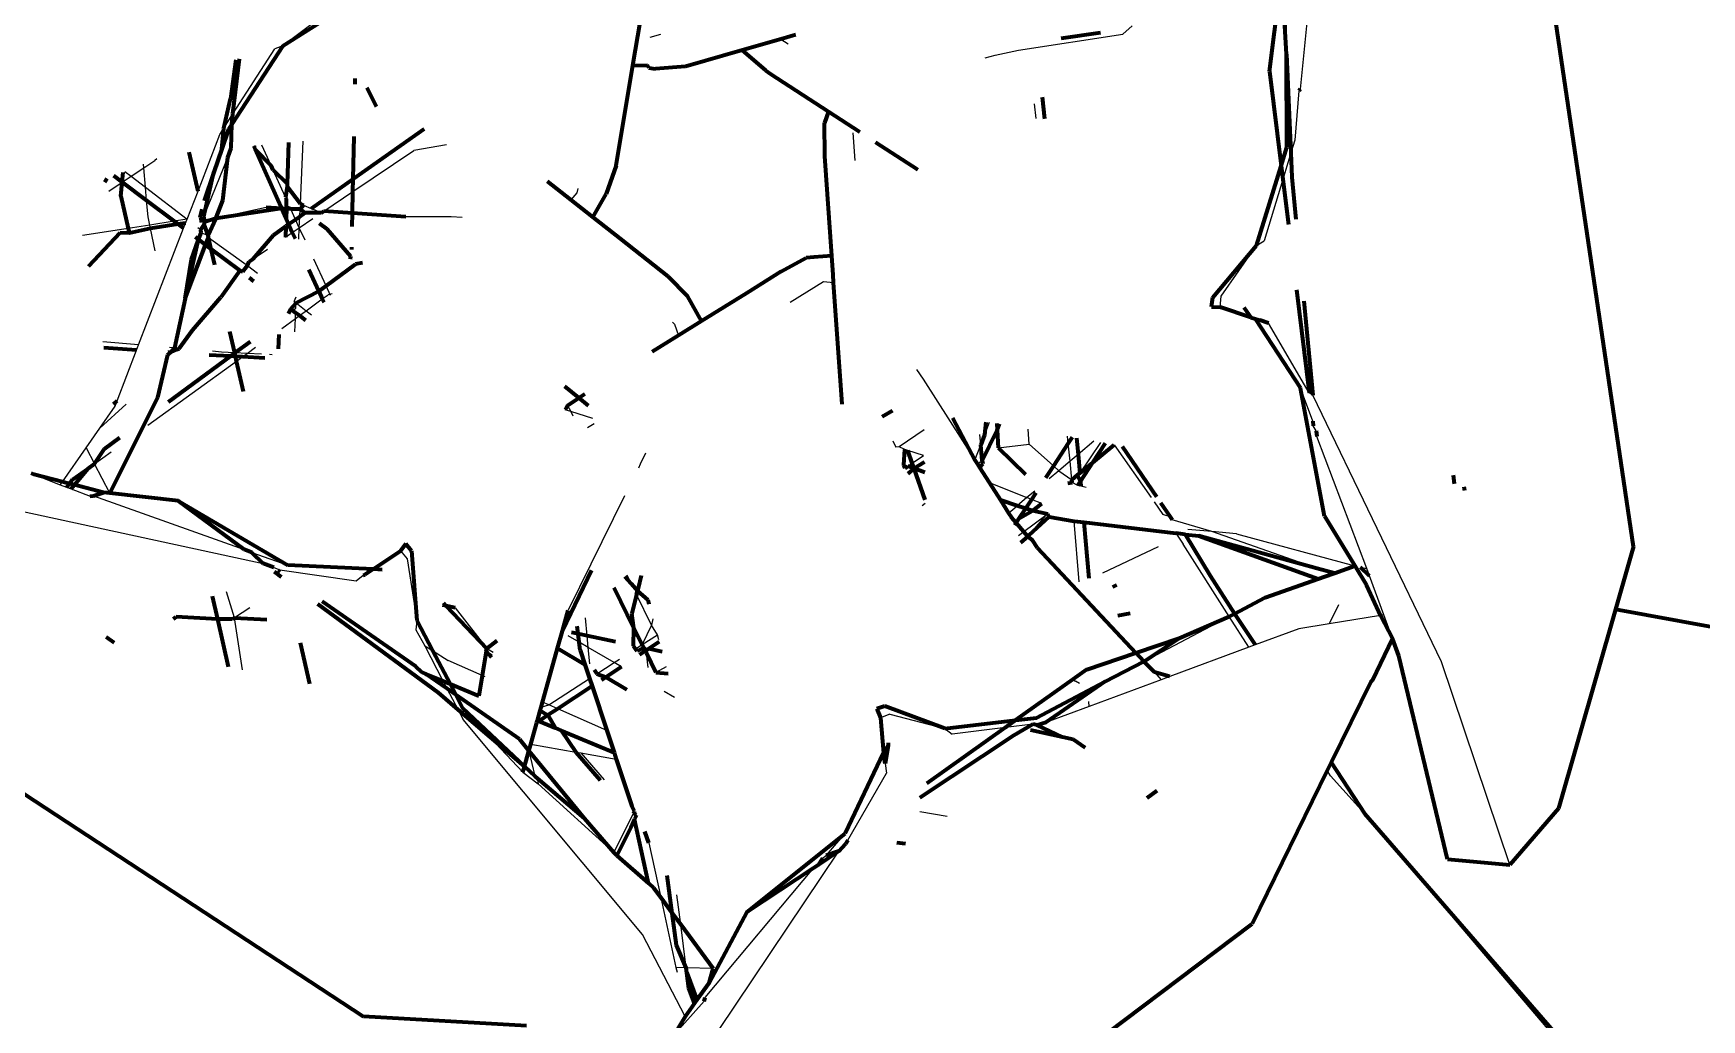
# Model space of a CAD drawing. Header units: millimetres. Extents: x 4307 to 31003, y 2809 to 20009.
# Drawn here: x 17306.02 to 17329.91, y 8933.27 to 8947.4 of the extents above; entities that cross this region are included whole.
import ezdxf

# ---------------------------------------------------------------- set-up
doc = ezdxf.new("R2010")
doc.units = ezdxf.units.MM
doc.layers.add('ProfileEdges', color=7, linetype='Continuous')

msp = doc.modelspace()

# ---------------------------------------------------------------- linework, layer by layer
for p, q in [((17323.97, 8947.098), (17323.967, 8948.28)), ((17310.282, 8947.737), (17309.594, 8947.22)), ((17321.624, 8947.387), (17321.756, 8947.506)), ((17324.261, 8947.554), (17324.162, 8946.599)), ((17309.594, 8947.22), (17309.481, 8947.177)), ((17315.004, 8947.382), (17314.851, 8947.338)), ((17316.728, 8947.317), (17316.831, 8947.249)), ((17320.131, 8947.157), (17321.624, 8947.387)), ((17308.881, 8946.243), (17309.481, 8947.177)), ((17319.655, 8947.048), (17319.795, 8947.085)), ((17319.795, 8947.085), (17320.131, 8947.157)), ((17324.146, 8946.574), (17324.086, 8945.867)), ((17320.356, 8946.387), (17320.379, 8946.177)), ((17308.692, 8945.949), (17308.751, 8946.041)), ((17308.751, 8946.041), (17308.881, 8946.243)), ((17308.38, 8945.138), (17308.692, 8945.949)), ((17309.204, 8945.788), (17309.199, 8945.737)), ((17309.427, 8945.504), (17309.293, 8945.797)), ((17309.882, 8945.852), (17309.844, 8944.958)), ((17311.94, 8945.799), (17311.47, 8945.719)), ((17317.757, 8945.973), (17317.784, 8945.577)), ((17324.086, 8945.867), (17324.031, 8945.686)), ((17307.602, 8945.469), (17307.76, 8945.574)), ((17307.789, 8945.598), (17307.76, 8945.574)), ((17308.462, 8944.774), (17308.807, 8945.617)), ((17310.599, 8945.131), (17311.47, 8945.719)), ((17324.031, 8945.686), (17323.915, 8945.306)), ((17307.295, 8945.268), (17307.424, 8945.35)), ((17307.333, 8945.42), (17307.424, 8945.35)), ((17307.424, 8945.35), (17307.602, 8945.469)), ((17307.424, 8945.35), (17307.627, 8945.194)), ((17307.602, 8945.469), (17307.597, 8945.523)), ((17307.627, 8945.194), (17307.602, 8945.469)), ((17309.633, 8945.051), (17309.456, 8945.44)), ((17323.915, 8945.306), (17323.647, 8944.424)), ((17307.105, 8945.138), (17307.295, 8945.268)), ((17307.627, 8945.194), (17308.224, 8944.735)), ((17307.644, 8945.005), (17307.627, 8945.194)), ((17308.224, 8944.735), (17308.38, 8945.138)), ((17310.181, 8944.849), (17310.599, 8945.131)), ((17313.806, 8945.111), (17313.719, 8945.013)), ((17313.817, 8945.174), (17313.806, 8945.111)), ((17307.665, 8944.768), (17307.644, 8945.005)), ((17309.354, 8944.904), (17308.635, 8944.745)), ((17309.698, 8944.909), (17309.649, 8944.923)), ((17309.71, 8944.88), (17309.698, 8944.909)), ((17309.778, 8944.733), (17309.71, 8944.88)), ((17309.837, 8944.775), (17309.841, 8944.878)), ((17309.889, 8944.938), (17310, 8944.89)), ((17310.146, 8944.825), (17310, 8944.89)), ((17307.381, 8944.603), (17306.727, 8944.501)), ((17307.689, 8944.651), (17307.381, 8944.603)), ((17307.53, 8942.933), (17308.174, 8944.605)), ((17307.689, 8944.651), (17307.665, 8944.768)), ((17308.04, 8944.706), (17307.689, 8944.651)), ((17307.699, 8944.604), (17307.689, 8944.651)), ((17307.767, 8944.281), (17307.699, 8944.604)), ((17308.224, 8944.735), (17308.04, 8944.706)), ((17308.174, 8944.605), (17308.203, 8944.679)), ((17308.203, 8944.679), (17308.224, 8944.735)), ((17308.377, 8944.617), (17308.419, 8944.585)), ((17308.473, 8944.726), (17308.411, 8944.759)), ((17308.449, 8944.716), (17308.462, 8944.774)), ((17308.635, 8944.745), (17308.473, 8944.726)), ((17309.73, 8944.545), (17309.83, 8944.612)), ((17309.83, 8944.612), (17309.778, 8944.733)), ((17309.823, 8944.45), (17309.83, 8944.612)), ((17309.83, 8944.612), (17309.837, 8944.775)), ((17309.83, 8944.612), (17310.025, 8944.744)), ((17309.913, 8944.435), (17309.83, 8944.612)), ((17312.007, 8944.768), (17311.357, 8944.771)), ((17312.161, 8944.76), (17312.007, 8944.768)), ((17308.424, 8944.539), (17308.523, 8944.505)), ((17308.531, 8944.473), (17309.069, 8944.086)), ((17309.634, 8944.48), (17309.73, 8944.545)), ((17323.032, 8943.631), (17323.54, 8944.357)), ((17323.54, 8944.357), (17323.647, 8944.424)), ((17309.172, 8944.168), (17309.373, 8944.304)), ((17310.213, 8943.778), (17310.037, 8944.163)), ((17309.069, 8944.086), (17309.089, 8944.07)), ((17309.089, 8944.07), (17309.23, 8943.962)), ((17310.16, 8943.592), (17310.245, 8943.653)), ((17310.276, 8943.64), (17310.213, 8943.778)), ((17310.302, 8943.666), (17310.245, 8943.653)), ((17316.861, 8943.547), (17317.339, 8943.844)), ((17317.339, 8943.844), (17317.483, 8943.828)), ((17323.017, 8943.474), (17323.032, 8943.631)), ((17309.734, 8943.427), (17309.781, 8943.461)), ((17309.757, 8943.557), (17309.788, 8943.624)), ((17309.757, 8943.557), (17309.784, 8943.536)), ((17309.774, 8943.313), (17309.778, 8943.394)), ((17309.781, 8943.461), (17309.784, 8943.536)), ((17309.784, 8943.536), (17309.929, 8943.424)), ((17309.831, 8943.354), (17309.929, 8943.424)), ((17309.929, 8943.424), (17310.16, 8943.592)), ((17309.929, 8943.424), (17310.006, 8943.365)), ((17309.578, 8943.17), (17309.774, 8943.313)), ((17309.766, 8943.121), (17309.774, 8943.313)), ((17309.774, 8943.313), (17309.831, 8943.354)), ((17315.206, 8943.233), (17315.174, 8943.259)), ((17315.206, 8943.233), (17315.261, 8943.068)), ((17324.293, 8942.249), (17323.708, 8943.243)), ((17307.53, 8942.933), (17307.017, 8942.976)), ((17307.501, 8942.857), (17307.53, 8942.933)), ((17307.221, 8942.131), (17307.501, 8942.857)), ((17307.661, 8941.783), (17308.932, 8942.703)), ((17308.041, 8942.89), (17307.97, 8942.896)), ((17308.077, 8942.869), (17308.041, 8942.89)), ((17308.718, 8942.832), (17308.587, 8942.843)), ((17308.906, 8942.819), (17308.718, 8942.832)), ((17309.084, 8942.813), (17308.906, 8942.819)), ((17308.932, 8942.703), (17309.015, 8942.763)), ((17309.015, 8942.763), (17309.084, 8942.813)), ((17309.084, 8942.813), (17309.205, 8942.901)), ((17309.291, 8942.802), (17309.084, 8942.813)), ((17309.444, 8942.793), (17309.404, 8942.796)), ((17318.671, 8942.581), (17318.765, 8942.443)), ((17318.765, 8942.443), (17319.505, 8941.284)), ((17324.343, 8941.842), (17324.17, 8942.312)), ((17324.345, 8942.216), (17324.293, 8942.249)), ((17326.188, 8938.393), (17324.345, 8942.216)), ((17307.351, 8942.087), (17306.973, 8941.74)), ((17306.973, 8941.74), (17307.192, 8942.055)), ((17307.192, 8942.055), (17307.221, 8942.131)), ((17313.718, 8941.98), (17313.64, 8942.005)), ((17313.673, 8942.066), (17313.718, 8941.98)), ((17314.032, 8941.877), (17313.718, 8941.98)), ((17313.718, 8941.98), (17313.75, 8941.917)), ((17306.776, 8941.458), (17306.973, 8941.74)), ((17313.958, 8941.751), (17314.053, 8941.81)), ((17319.711, 8941.822), (17319.644, 8941.647)), ((17320.281, 8941.512), (17320.268, 8941.728)), ((17324.394, 8941.703), (17324.351, 8941.772)), ((17318.332, 8941.559), (17318.372, 8941.47)), ((17318.778, 8941.717), (17318.419, 8941.474)), ((17319.505, 8941.284), (17319.589, 8941.502)), ((17319.589, 8941.502), (17319.576, 8941.65)), ((17319.839, 8941.461), (17320.281, 8941.512)), ((17320.281, 8941.512), (17320.63, 8941.201)), ((17320.842, 8941.526), (17320.832, 8941.624)), ((17320.869, 8941.266), (17320.842, 8941.526)), ((17321.211, 8941.554), (17320.984, 8941.363)), ((17321.302, 8941.537), (17321.007, 8941.094)), ((17321.5, 8941.501), (17322.032, 8940.747)), ((17325.118, 8939.731), (17324.401, 8941.623)), ((17306.437, 8940.971), (17306.776, 8941.458)), ((17306.776, 8941.458), (17306.896, 8941.229)), ((17306.896, 8941.229), (17307.137, 8941.404)), ((17314.788, 8941.381), (17314.714, 8941.224)), ((17318.419, 8941.474), (17318.372, 8941.47)), ((17318.502, 8941.437), (17318.419, 8941.474)), ((17318.544, 8941.423), (17318.502, 8941.437)), ((17318.771, 8941.35), (17318.544, 8941.423)), ((17318.609, 8941.239), (17318.771, 8941.35)), ((17319.608, 8941.275), (17319.542, 8941.226)), ((17320.869, 8941.266), (17320.709, 8941.131)), ((17320.984, 8941.363), (17320.869, 8941.266)), ((17320.895, 8941.001), (17320.869, 8941.266)), ((17306.032, 8941.077), (17306.408, 8940.93)), ((17307.115, 8940.81), (17306.896, 8941.229)), ((17314.714, 8941.224), (17314.686, 8941.166)), ((17318.545, 8941.195), (17318.609, 8941.239)), ((17320.709, 8941.131), (17320.57, 8941.014)), ((17320.63, 8941.201), (17320.709, 8941.131)), ((17320.709, 8941.131), (17320.895, 8941.001)), ((17306.408, 8940.93), (17306.437, 8940.971)), ((17306.408, 8940.93), (17306.498, 8940.896)), ((17306.498, 8940.896), (17306.563, 8940.87)), ((17306.563, 8940.87), (17306.834, 8940.765)), ((17306.883, 8940.772), (17309.043, 8940)), ((17314.49, 8940.77), (17313.68, 8939.132)), ((17319.712, 8940.96), (17320.251, 8940.745)), ((17320.363, 8940.84), (17320.251, 8940.745)), ((17320.98, 8940.918), (17320.899, 8940.961)), ((17321.023, 8940.908), (17320.98, 8940.918)), ((17321.1, 8940.89), (17321.023, 8940.908)), ((17305.591, 8940.61), (17309.311, 8939.802)), ((17318.795, 8940.663), (17318.749, 8940.629)), ((17319.989, 8940.525), (17320.112, 8940.628)), ((17320.251, 8940.745), (17320.112, 8940.628)), ((17320.315, 8940.72), (17320.251, 8940.745)), ((17320.463, 8940.661), (17320.315, 8940.72)), ((17322.075, 8940.683), (17322.196, 8940.506)), ((17320.522, 8940.488), (17320.207, 8940.254)), ((17320.283, 8940.209), (17320.522, 8940.488)), ((17320.549, 8940.508), (17320.522, 8940.488)), ((17320.998, 8939.541), (17320.929, 8940.408)), ((17322.301, 8940.469), (17322.196, 8940.506)), ((17322.898, 8940.26), (17322.33, 8940.426)), ((17322.898, 8940.26), (17322.556, 8940.29)), ((17320.207, 8940.254), (17320.13, 8940.196)), ((17322.381, 8940.236), (17322.487, 8940.079)), ((17323.148, 8939.041), (17322.487, 8940.079)), ((17323.251, 8940.229), (17322.898, 8940.26)), ((17324.405, 8939.732), (17322.898, 8940.26)), ((17323.251, 8940.229), (17324.948, 8939.767)), ((17309.153, 8939.961), (17309.664, 8939.778)), ((17311.278, 8939.982), (17311.375, 8939.869)), ((17311.375, 8939.869), (17311.513, 8938.987)), ((17322.131, 8940.039), (17321.335, 8939.663)), ((17309.466, 8939.742), (17309.55, 8939.709)), ((17309.55, 8939.709), (17310.645, 8939.555)), ((17310.645, 8939.555), (17310.744, 8939.632)), ((17314.519, 8939.641), (17314.581, 8939.514)), ((17324.628, 8939.653), (17324.405, 8939.732)), ((17325.03, 8939.751), (17325.118, 8939.731)), ((17325.157, 8939.625), (17325.118, 8939.731)), ((17325.362, 8939.066), (17325.157, 8939.625)), ((17308.901, 8939.024), (17308.786, 8939.394)), ((17314.581, 8939.514), (17314.682, 8939.446)), ((17314.875, 8938.918), (17314.66, 8939.355)), ((17309.121, 8939.165), (17308.901, 8939.024)), ((17312.061, 8939.168), (17312.515, 8938.584)), ((17324.713, 8939.21), (17324.579, 8938.938)), ((17309.019, 8938.279), (17308.901, 8939.024)), ((17311.513, 8938.987), (17311.5, 8938.849)), ((17313.952, 8938.765), (17313.927, 8939.022)), ((17314.875, 8938.918), (17314.739, 8938.64)), ((17314.895, 8939.011), (17314.875, 8938.918)), ((17314.958, 8938.781), (17314.875, 8938.918)), ((17321.924, 8938.398), (17323.148, 8939.041)), ((17323.428, 8938.601), (17323.148, 8939.041)), ((17324.145, 8938.867), (17323.517, 8938.634)), ((17324.579, 8938.938), (17324.145, 8938.867)), ((17325.314, 8939.058), (17324.579, 8938.938)), ((17325.362, 8939.066), (17325.314, 8939.058)), ((17325.486, 8938.729), (17325.362, 8939.066)), ((17311.5, 8938.849), (17311.629, 8938.623)), ((17311.629, 8938.623), (17311.74, 8938.553)), ((17311.629, 8938.623), (17311.885, 8938.12)), ((17313.838, 8938.674), (17313.682, 8938.765)), ((17313.968, 8938.598), (17313.838, 8938.674)), ((17313.968, 8938.598), (17313.952, 8938.765)), ((17314.646, 8938.579), (17314.739, 8938.64)), ((17314.739, 8938.64), (17314.958, 8938.781)), ((17314.978, 8938.709), (17314.958, 8938.781)), ((17323.517, 8938.634), (17323.428, 8938.601)), ((17311.74, 8938.553), (17311.964, 8938.411)), ((17312.451, 8938.196), (17311.964, 8938.411)), ((17312.594, 8938.487), (17312.508, 8938.543)), ((17312.515, 8938.584), (17312.609, 8938.533)), ((17313.991, 8938.363), (17313.968, 8938.598)), ((17314.339, 8938.381), (17313.968, 8938.598)), ((17314.091, 8938.221), (17314.339, 8938.381)), ((17314.339, 8938.381), (17314.417, 8938.431)), ((17314.444, 8938.319), (17314.339, 8938.381)), ((17314.827, 8938.309), (17314.801, 8938.516)), ((17323.428, 8938.601), (17322.295, 8938.18)), ((17327.168, 8935.482), (17326.188, 8938.393)), ((17312.493, 8938.177), (17312.451, 8938.196)), ((17313.402, 8937.775), (17313.986, 8938.153)), ((17315.084, 8938.321), (17314.936, 8938.241)), ((17320.906, 8938.138), (17320.947, 8938.116)), ((17322.078, 8938.244), (17322.171, 8938.134)), ((17322.295, 8938.18), (17322.171, 8938.134)), ((17311.885, 8938.12), (17311.943, 8938.011)), ((17311.943, 8938.011), (17312.105, 8937.704)), ((17315.206, 8937.881), (17315.055, 8937.968)), ((17321.006, 8938.084), (17320.947, 8938.116)), ((17322.171, 8938.134), (17321.141, 8937.751)), ((17312.105, 8937.704), (17312.177, 8937.567)), ((17312.17, 8937.73), (17313.033, 8936.81)), ((17313.293, 8937.742), (17313.402, 8937.775)), ((17313.402, 8937.775), (17313.313, 8937.815)), ((17313.531, 8937.718), (17313.402, 8937.775)), ((17314.234, 8937.408), (17313.531, 8937.718)), ((17321.141, 8937.751), (17320.522, 8937.522)), ((17321.141, 8937.751), (17321.135, 8937.822)), ((17314.747, 8934.487), (17312.177, 8937.567)), ((17318.287, 8937.643), (17318.153, 8937.592)), ((17318.287, 8937.643), (17319.073, 8937.435)), ((17319.073, 8937.435), (17319.178, 8937.357)), ((17319.943, 8937.451), (17319.178, 8937.357)), ((17320.341, 8937.5), (17319.943, 8937.451)), ((17313.145, 8937.211), (17313.791, 8937.099)), ((17313.119, 8937.118), (17313.205, 8936.756)), ((17313.791, 8937.099), (17313.86, 8937.087)), ((17313.86, 8937.087), (17314.195, 8936.7)), ((17313.86, 8937.087), (17314.369, 8936.999)), ((17313.033, 8936.81), (17313.252, 8936.642)), ((17313.239, 8936.724), (17313.252, 8936.642)), ((17317.684, 8935.837), (17318.239, 8936.797)), ((17318.219, 8936.934), (17318.239, 8936.797)), ((17324.6, 8936.759), (17324.552, 8936.835)), ((17324.6, 8936.759), (17325.084, 8936.22)), ((17313.252, 8936.642), (17314.334, 8935.661)), ((17318.718, 8936.249), (17319.107, 8936.182)), ((17314.334, 8935.661), (17314.615, 8936.221)), ((17325.084, 8936.22), (17328.231, 8932.519)), ((17314.836, 8935.799), (17315.008, 8935.014)), ((17317.377, 8935.617), (17317.647, 8935.934)), ((17315.25, 8932.244), (17317.559, 8935.678)), ((17317.325, 8935.58), (17317.377, 8935.617)), ((17315.644, 8933.581), (17317.195, 8935.437)), ((17315.293, 8934.627), (17315.239, 8935.054)), ((17315.008, 8935.014), (17315.224, 8934.014)), ((17315.371, 8934.009), (17315.293, 8934.627)), ((17315.356, 8933.312), (17314.747, 8934.487)), ((17315.224, 8934.014), (17315.243, 8933.948)), ((17315.371, 8934.009), (17315.224, 8934.014)), ((17315.757, 8933.996), (17315.371, 8934.009)), ((17315.195, 8933.045), (17315.63, 8933.529))]:
    msp.add_line(p, q)
at = {"layer": 'ProfileEdges', "lineweight": 211}
for p, q in [((17323.724, 8946.853), (17323.901, 8948.255)), ((17323.97, 8947.098), (17323.901, 8948.255)), ((17328.937, 8940.047), (17327.766, 8947.954)), ((17309.594, 8947.22), (17310.399, 8947.725)), ((17314.609, 8946.938), (17314.716, 8947.581)), ((17309.594, 8947.22), (17308.864, 8946.097)), ((17316.728, 8947.317), (17316.173, 8947.157)), ((17316.938, 8947.377), (17316.728, 8947.317)), ((17320.741, 8947.33), (17321.303, 8947.409)), ((17308.92, 8947.019), (17308.847, 8946.462)), ((17308.881, 8946.243), (17308.975, 8947.035)), ((17316.173, 8947.157), (17315.359, 8946.923)), ((17316.511, 8946.864), (17316.173, 8947.157)), ((17323.973, 8945.768), (17323.97, 8947.098)), ((17323.97, 8947.098), (17324.031, 8945.686)), ((17310.63, 8946.672), (17310.632, 8946.749)), ((17314.37, 8945.504), (17314.609, 8946.938)), ((17314.609, 8946.938), (17314.819, 8946.943)), ((17314.837, 8946.903), (17314.819, 8946.943)), ((17314.837, 8946.903), (17314.932, 8946.889)), ((17315.359, 8946.923), (17314.932, 8946.889)), ((17316.511, 8946.864), (17316.58, 8946.82)), ((17316.58, 8946.82), (17317.41, 8946.279)), ((17323.724, 8946.853), (17323.891, 8945.5)), ((17310.938, 8946.347), (17310.804, 8946.618)), ((17324.162, 8946.599), (17324.146, 8946.574)), ((17308.751, 8946.041), (17308.847, 8946.462)), ((17317.41, 8946.279), (17317.352, 8946.115)), ((17317.41, 8946.279), (17317.858, 8945.987)), ((17320.47, 8946.483), (17320.503, 8946.175)), ((17308.721, 8945.743), (17308.751, 8946.041)), ((17308.816, 8946.023), (17308.721, 8945.743)), ((17308.864, 8946.097), (17308.816, 8946.023)), ((17308.856, 8945.755), (17308.864, 8946.097)), ((17308.864, 8946.097), (17308.881, 8946.243)), ((17310.603, 8945.315), (17311.618, 8946.031)), ((17317.356, 8945.639), (17317.352, 8946.115)), ((17309.175, 8945.785), (17309.199, 8945.737)), ((17309.678, 8945.833), (17309.659, 8945.243)), ((17310.603, 8945.315), (17310.615, 8945.921)), ((17318.084, 8945.84), (17318.689, 8945.445)), ((17308.38, 8945.138), (17308.252, 8945.698)), ((17308.721, 8945.743), (17308.607, 8945.407)), ((17308.734, 8945.003), (17308.807, 8945.617)), ((17308.807, 8945.617), (17308.856, 8945.755)), ((17309.199, 8945.737), (17309.427, 8945.504)), ((17309.199, 8945.737), (17309.564, 8944.917)), ((17317.456, 8944.212), (17317.356, 8945.639)), ((17323.891, 8945.5), (17323.973, 8945.768)), ((17324.031, 8945.686), (17324.046, 8945.336)), ((17307.074, 8945.319), (17307.042, 8945.268)), ((17307.295, 8945.268), (17307.175, 8945.358)), ((17307.295, 8945.268), (17307.309, 8945.41)), ((17308.462, 8944.774), (17308.607, 8945.407)), ((17308.607, 8945.407), (17308.467, 8945)), ((17309.456, 8945.44), (17309.427, 8945.504)), ((17309.456, 8945.44), (17309.659, 8945.243)), ((17310, 8944.89), (17310.603, 8945.315)), ((17310.599, 8945.131), (17310.603, 8945.315)), ((17314.37, 8945.504), (17314.225, 8945.098)), ((17323.54, 8944.357), (17323.891, 8945.5)), ((17323.891, 8945.5), (17323.915, 8945.306)), ((17323.915, 8945.306), (17323.995, 8944.661)), ((17324.046, 8945.336), (17324.103, 8944.735)), ((17307.276, 8945.064), (17307.295, 8945.268)), ((17307.276, 8945.064), (17307.381, 8944.603)), ((17307.644, 8945.005), (17307.295, 8945.268)), ((17309.658, 8945.206), (17309.633, 8945.051)), ((17309.659, 8945.243), (17309.658, 8945.206)), ((17309.658, 8945.206), (17309.844, 8944.958)), ((17310.593, 8944.822), (17310.599, 8945.131)), ((17313.719, 8945.013), (17313.386, 8945.276)), ((17314.036, 8944.763), (17314.225, 8945.098)), ((17308.04, 8944.706), (17307.644, 8945.005)), ((17308.411, 8944.759), (17308.439, 8944.878)), ((17308.635, 8944.745), (17308.734, 8945.003)), ((17309.576, 8944.889), (17308.635, 8944.745)), ((17309.576, 8944.889), (17309.354, 8944.904)), ((17309.564, 8944.917), (17309.576, 8944.889)), ((17309.647, 8944.885), (17309.576, 8944.889)), ((17309.576, 8944.889), (17309.643, 8944.74)), ((17309.633, 8945.051), (17309.647, 8945.02)), ((17309.647, 8944.885), (17309.643, 8944.74)), ((17309.649, 8944.923), (17309.647, 8945.02)), ((17309.649, 8944.923), (17309.647, 8944.885)), ((17309.71, 8944.88), (17309.647, 8944.885)), ((17309.841, 8944.878), (17309.71, 8944.88)), ((17309.837, 8944.775), (17309.911, 8944.827)), ((17309.889, 8944.938), (17309.841, 8944.878)), ((17309.911, 8944.827), (17309.841, 8944.878)), ((17309.844, 8944.958), (17309.889, 8944.938)), ((17310.146, 8944.825), (17309.911, 8944.827)), ((17310.146, 8944.825), (17310.181, 8944.849)), ((17310.593, 8944.822), (17310.181, 8944.849)), ((17314.036, 8944.763), (17313.719, 8945.013)), ((17307.381, 8944.603), (17307.397, 8944.535)), ((17307.699, 8944.604), (17307.397, 8944.535)), ((17308.096, 8944.663), (17307.699, 8944.604)), ((17308.096, 8944.663), (17308.04, 8944.706)), ((17308.203, 8944.679), (17308.096, 8944.663)), ((17308.174, 8944.605), (17308.096, 8944.663)), ((17308.449, 8944.716), (17308.399, 8944.708)), ((17308.449, 8944.716), (17308.411, 8944.759)), ((17308.419, 8944.585), (17308.466, 8944.658)), ((17308.424, 8944.539), (17308.419, 8944.585)), ((17308.48, 8944.697), (17308.449, 8944.716)), ((17308.473, 8944.726), (17308.462, 8944.774)), ((17308.466, 8944.658), (17308.48, 8944.697)), ((17308.523, 8944.505), (17308.466, 8944.658)), ((17308.48, 8944.697), (17308.473, 8944.726)), ((17308.635, 8944.745), (17308.48, 8944.697)), ((17308.523, 8944.505), (17308.635, 8944.745)), ((17309.459, 8944.508), (17309.639, 8944.635)), ((17309.639, 8944.635), (17309.634, 8944.48)), ((17309.678, 8944.662), (17309.639, 8944.635)), ((17309.643, 8944.74), (17309.678, 8944.662)), ((17309.678, 8944.662), (17309.778, 8944.733)), ((17309.678, 8944.662), (17309.73, 8944.545)), ((17309.778, 8944.733), (17309.837, 8944.775)), ((17310.114, 8944.678), (17310.227, 8944.596)), ((17310.227, 8944.596), (17310.566, 8944.204)), ((17310.589, 8944.631), (17310.593, 8944.822)), ((17311.357, 8944.771), (17310.593, 8944.822)), ((17314.43, 8944.452), (17314.036, 8944.763)), ((17307.263, 8944.539), (17306.811, 8944.059)), ((17307.397, 8944.535), (17307.263, 8944.539)), ((17308.195, 8943.598), (17308.387, 8944.444)), ((17308.195, 8943.598), (17308.489, 8944.366)), ((17308.289, 8944.159), (17308.387, 8944.444)), ((17308.387, 8944.444), (17308.344, 8944.476)), ((17308.387, 8944.444), (17308.424, 8944.539)), ((17308.489, 8944.366), (17308.387, 8944.444)), ((17308.489, 8944.366), (17308.531, 8944.473)), ((17308.568, 8944.307), (17308.489, 8944.366)), ((17308.531, 8944.473), (17308.523, 8944.505)), ((17308.568, 8944.307), (17308.531, 8944.473)), ((17309.172, 8944.168), (17309.459, 8944.508)), ((17309.73, 8944.545), (17309.769, 8944.458)), ((17315.112, 8943.912), (17314.43, 8944.452)), ((17322.911, 8943.612), (17323.54, 8944.357)), ((17308.195, 8943.598), (17308.289, 8944.159)), ((17308.619, 8944.081), (17308.568, 8944.307)), ((17308.978, 8943.998), (17308.568, 8944.307)), ((17309.089, 8944.07), (17309.111, 8944.127)), ((17309.111, 8944.127), (17309.172, 8944.168)), ((17310.566, 8944.204), (17310.559, 8944.164)), ((17310.583, 8944.299), (17310.583, 8944.335)), ((17310.737, 8944.109), (17310.637, 8944.09)), ((17316.733, 8943.985), (17317.088, 8944.182)), ((17317.197, 8944.191), (17317.088, 8944.182)), ((17317.456, 8944.212), (17317.197, 8944.191)), ((17317.475, 8943.937), (17317.456, 8944.212)), ((17308.978, 8943.998), (17308.707, 8943.616)), ((17308.978, 8943.998), (17309.02, 8943.988)), ((17309.02, 8943.988), (17309.089, 8944.07)), ((17309.181, 8943.844), (17309.115, 8943.894)), ((17309.969, 8944.015), (17310.11, 8943.703)), ((17310.213, 8943.778), (17310.637, 8944.09)), ((17315.112, 8943.912), (17315.391, 8943.632)), ((17316.733, 8943.985), (17316.239, 8943.677)), ((17317.483, 8943.828), (17317.475, 8943.937)), ((17309.784, 8943.536), (17310.11, 8943.703)), ((17310.11, 8943.703), (17310.213, 8943.778)), ((17310.11, 8943.703), (17310.16, 8943.592)), ((17315.589, 8943.272), (17315.391, 8943.632)), ((17316.239, 8943.677), (17315.589, 8943.272)), ((17317.605, 8942.086), (17317.483, 8943.828)), ((17324.11, 8943.724), (17324.293, 8942.249)), ((17308.195, 8943.598), (17308.041, 8942.89)), ((17308.299, 8943.146), (17308.707, 8943.616)), ((17309.677, 8943.385), (17309.706, 8943.448)), ((17309.706, 8943.448), (17309.784, 8943.536)), ((17309.734, 8943.427), (17309.706, 8943.448)), ((17309.778, 8943.394), (17309.734, 8943.427)), ((17309.831, 8943.354), (17309.778, 8943.394)), ((17310.16, 8943.592), (17310.181, 8943.544)), ((17322.892, 8943.481), (17322.911, 8943.612)), ((17322.892, 8943.481), (17323.017, 8943.474)), ((17323.458, 8943.327), (17323.017, 8943.474)), ((17323.356, 8943.472), (17323.458, 8943.327)), ((17324.215, 8943.566), (17324.345, 8942.216)), ((17309.925, 8943.283), (17309.831, 8943.354)), ((17315.589, 8943.272), (17315.261, 8943.068)), ((17323.458, 8943.327), (17323.518, 8943.307)), ((17323.518, 8943.307), (17323.588, 8943.287)), ((17323.518, 8943.307), (17324.17, 8942.312)), ((17323.708, 8943.243), (17323.588, 8943.287)), ((17308.112, 8942.884), (17308.299, 8943.146)), ((17308.906, 8942.819), (17308.836, 8943.128)), ((17308.906, 8942.819), (17309.132, 8942.985)), ((17309.538, 8943.085), (17309.527, 8942.878)), ((17315.261, 8943.068), (17314.886, 8942.834)), ((17307.501, 8942.857), (17307.033, 8942.892)), ((17307.945, 8942.79), (17307.8, 8942.179)), ((17307.945, 8942.79), (17307.991, 8942.832)), ((17307.991, 8942.832), (17307.953, 8942.824)), ((17307.956, 8942.12), (17308.843, 8942.773)), ((17308.041, 8942.89), (17307.991, 8942.832)), ((17308.077, 8942.869), (17307.991, 8942.832)), ((17308.077, 8942.869), (17308.112, 8942.884)), ((17308.843, 8942.773), (17308.54, 8942.789)), ((17308.843, 8942.773), (17308.906, 8942.819)), ((17308.918, 8942.768), (17308.843, 8942.773)), ((17308.918, 8942.768), (17308.906, 8942.819)), ((17308.932, 8942.703), (17308.918, 8942.768)), ((17309.015, 8942.763), (17308.918, 8942.768)), ((17309.032, 8942.265), (17308.932, 8942.703)), ((17309.339, 8942.746), (17309.015, 8942.763)), ((17313.835, 8942.175), (17313.635, 8942.336)), ((17313.835, 8942.175), (17313.921, 8942.232)), ((17324.511, 8940.48), (17324.17, 8942.312)), ((17307.8, 8942.179), (17307.115, 8940.81)), ((17307.169, 8942.083), (17307.221, 8942.131)), ((17313.673, 8942.066), (17313.64, 8942.005)), ((17313.673, 8942.066), (17313.835, 8942.175)), ((17313.974, 8942.063), (17313.835, 8942.175)), ((17318.177, 8941.906), (17318.324, 8941.996)), ((17319.187, 8941.888), (17319.505, 8941.284)), ((17319.662, 8941.828), (17319.644, 8941.647)), ((17319.818, 8941.809), (17319.824, 8941.714)), ((17319.824, 8941.714), (17319.858, 8941.803)), ((17324.343, 8941.842), (17324.351, 8941.772)), ((17307.039, 8941.447), (17307.259, 8941.609)), ((17319.644, 8941.647), (17319.589, 8941.502)), ((17319.608, 8941.275), (17319.589, 8941.502)), ((17319.608, 8941.275), (17319.824, 8941.714)), ((17319.824, 8941.714), (17319.839, 8941.461)), ((17320.842, 8941.526), (17320.63, 8941.201)), ((17320.898, 8941.612), (17320.842, 8941.526)), ((17320.963, 8941.6), (17320.984, 8941.363)), ((17321.195, 8941.249), (17321.374, 8941.524)), ((17321.195, 8941.249), (17321.5, 8941.501)), ((17321.616, 8941.479), (17322.104, 8940.759)), ((17324.394, 8941.703), (17324.401, 8941.623)), ((17306.896, 8941.229), (17307.039, 8941.447)), ((17318.486, 8941.216), (17318.502, 8941.437)), ((17318.609, 8941.239), (17318.544, 8941.423)), ((17318.785, 8941.253), (17318.637, 8941.161)), ((17319.505, 8941.284), (17319.542, 8941.226)), ((17319.608, 8941.275), (17319.617, 8941.228)), ((17319.839, 8941.461), (17320.23, 8941.077)), ((17320.984, 8941.363), (17321.007, 8941.094)), ((17321.007, 8941.094), (17321.195, 8941.249)), ((17321.017, 8940.976), (17321.195, 8941.249)), ((17305.99, 8941.098), (17306.032, 8941.077)), ((17306.437, 8940.971), (17306.032, 8941.077)), ((17306.538, 8940.945), (17306.584, 8941.004)), ((17306.584, 8941.004), (17306.805, 8941.164)), ((17306.609, 8940.927), (17306.805, 8941.164)), ((17306.805, 8941.164), (17306.896, 8941.229)), ((17318.507, 8941.169), (17318.486, 8941.216)), ((17318.507, 8941.169), (17318.545, 8941.195)), ((17318.637, 8941.161), (17318.543, 8941.088)), ((17318.637, 8941.161), (17318.545, 8941.195)), ((17318.637, 8941.161), (17318.609, 8941.239)), ((17318.795, 8940.715), (17318.637, 8941.161)), ((17318.788, 8941.106), (17318.637, 8941.161)), ((17319.542, 8941.226), (17319.572, 8941.179)), ((17319.572, 8941.179), (17319.617, 8941.228)), ((17319.572, 8941.179), (17319.712, 8940.96)), ((17320.63, 8941.201), (17320.516, 8941.027)), ((17320.972, 8941.065), (17320.895, 8941.001)), ((17320.899, 8940.961), (17320.895, 8941.001)), ((17321.007, 8941.094), (17320.972, 8941.065)), ((17320.972, 8941.065), (17321.017, 8940.976)), ((17326.354, 8941.069), (17326.369, 8940.942)), ((17306.538, 8940.945), (17306.437, 8940.971)), ((17306.498, 8940.896), (17306.538, 8940.945)), ((17306.609, 8940.927), (17306.538, 8940.945)), ((17306.563, 8940.87), (17306.609, 8940.927)), ((17307.028, 8940.818), (17306.609, 8940.927)), ((17306.834, 8940.765), (17306.883, 8940.772)), ((17306.883, 8940.772), (17307.028, 8940.818)), ((17307.115, 8940.81), (17307.028, 8940.818)), ((17308.098, 8940.698), (17307.115, 8940.81)), ((17319.712, 8940.96), (17319.871, 8940.71)), ((17320.377, 8940.815), (17320.315, 8940.72)), ((17320.836, 8940.952), (17320.899, 8940.961)), ((17320.98, 8940.918), (17321.017, 8940.976)), ((17321.017, 8940.976), (17321.023, 8940.908)), ((17326.521, 8940.846), (17326.514, 8940.898)), ((17308.098, 8940.698), (17309.664, 8939.778)), ((17309.043, 8940), (17308.098, 8940.698)), ((17319.871, 8940.71), (17319.989, 8940.525)), ((17320.112, 8940.628), (17319.871, 8940.71)), ((17319.989, 8940.525), (17320.03, 8940.461)), ((17320.228, 8940.588), (17320.112, 8940.628)), ((17320.228, 8940.588), (17320.132, 8940.441)), ((17320.132, 8940.441), (17320.329, 8940.554)), ((17320.315, 8940.72), (17320.228, 8940.588)), ((17320.329, 8940.554), (17320.228, 8940.588)), ((17320.329, 8940.554), (17320.463, 8940.661)), ((17320.549, 8940.508), (17320.329, 8940.554)), ((17322.165, 8940.67), (17322.301, 8940.469)), ((17320.095, 8940.385), (17320.03, 8940.461)), ((17320.095, 8940.385), (17320.072, 8940.349)), ((17320.132, 8940.441), (17320.095, 8940.385)), ((17320.207, 8940.254), (17320.095, 8940.385)), ((17320.283, 8940.209), (17320.569, 8940.472)), ((17320.569, 8940.472), (17320.549, 8940.508)), ((17320.569, 8940.472), (17320.929, 8940.408)), ((17320.929, 8940.408), (17321.068, 8940.392)), ((17321.068, 8940.392), (17321.138, 8939.592)), ((17321.068, 8940.392), (17322.381, 8940.236)), ((17322.301, 8940.469), (17322.33, 8940.426)), ((17324.511, 8940.48), (17324.948, 8939.767)), ((17311.358, 8940.085), (17311.278, 8939.982)), ((17311.435, 8939.985), (17311.358, 8940.085)), ((17320.165, 8940.102), (17320.262, 8940.19)), ((17320.262, 8940.19), (17320.207, 8940.254)), ((17320.262, 8940.19), (17320.283, 8940.209)), ((17320.262, 8940.19), (17320.331, 8940.135)), ((17320.401, 8940.028), (17320.331, 8940.135)), ((17322.517, 8940.219), (17322.381, 8940.236)), ((17322.517, 8940.219), (17322.874, 8939.623)), ((17322.517, 8940.219), (17322.714, 8940.196)), ((17322.714, 8940.196), (17324.422, 8939.58)), ((17324.405, 8939.732), (17322.714, 8940.196)), ((17328.937, 8940.047), (17328.679, 8939.144)), ((17309.153, 8939.961), (17309.043, 8940)), ((17309.311, 8939.802), (17309.153, 8939.961)), ((17310.888, 8939.718), (17311.278, 8939.982)), ((17311.435, 8939.985), (17311.513, 8938.987)), ((17320.401, 8940.028), (17321.809, 8938.522)), ((17309.466, 8939.742), (17309.311, 8939.802)), ((17309.574, 8939.607), (17309.476, 8939.68)), ((17309.558, 8939.678), (17309.526, 8939.7)), ((17310.888, 8939.718), (17309.664, 8939.778)), ((17310.744, 8939.632), (17310.771, 8939.64)), ((17310.888, 8939.718), (17310.771, 8939.64)), ((17311.017, 8939.712), (17310.888, 8939.718)), ((17314.014, 8939.701), (17313.598, 8938.837)), ((17314.494, 8939.615), (17314.581, 8939.514)), ((17314.725, 8939.628), (17314.682, 8939.446)), ((17322.874, 8939.623), (17323.225, 8939.082)), ((17323.664, 8939.313), (17324.422, 8939.58)), ((17324.656, 8939.663), (17324.405, 8939.732)), ((17324.422, 8939.58), (17324.628, 8939.653)), ((17324.628, 8939.653), (17324.656, 8939.663)), ((17324.656, 8939.663), (17324.948, 8939.767)), ((17324.948, 8939.767), (17325.116, 8939.492)), ((17325.157, 8939.625), (17325.03, 8939.751)), ((17308.583, 8939.334), (17308.658, 8939.004)), ((17314.623, 8938.875), (17314.338, 8939.453)), ((17314.581, 8939.514), (17314.673, 8939.409)), ((17314.66, 8939.355), (17314.595, 8939.085)), ((17314.66, 8939.355), (17314.673, 8939.409)), ((17314.682, 8939.446), (17314.673, 8939.409)), ((17314.673, 8939.409), (17314.821, 8939.279)), ((17321.479, 8939.468), (17321.536, 8939.496)), ((17325.116, 8939.492), (17325.314, 8939.058)), ((17311.824, 8937.946), (17310.098, 8939.22)), ((17311.501, 8938.327), (17310.159, 8939.257)), ((17311.934, 8939.195), (17311.882, 8939.206)), ((17311.896, 8939.238), (17311.934, 8939.195)), ((17312.061, 8939.168), (17311.934, 8939.195)), ((17311.934, 8939.195), (17312.515, 8938.584)), ((17313.598, 8938.837), (17313.68, 8939.132)), ((17314.821, 8939.279), (17314.838, 8939.217)), ((17323.225, 8939.082), (17323.664, 8939.313)), ((17328.679, 8939.144), (17327.862, 8936.289)), ((17333.561, 8938.252), (17328.679, 8939.144)), ((17308.029, 8939.011), (17308.069, 8939.039)), ((17308.658, 8939.004), (17308.069, 8939.039)), ((17308.658, 8939.004), (17308.814, 8938.322)), ((17308.868, 8939.002), (17308.658, 8939.004)), ((17308.901, 8939.024), (17308.868, 8939.002)), ((17308.901, 8939.024), (17309.366, 8938.997)), ((17311.513, 8938.987), (17311.74, 8938.553)), ((17313.825, 8938.792), (17313.812, 8938.902)), ((17314.623, 8938.875), (17314.595, 8939.085)), ((17314.616, 8938.623), (17314.623, 8938.875)), ((17314.739, 8938.64), (17314.623, 8938.875)), ((17321.731, 8939.085), (17321.551, 8939.054)), ((17322.429, 8938.733), (17323.148, 8939.041)), ((17323.148, 8939.041), (17323.225, 8939.082)), ((17323.225, 8939.082), (17323.517, 8938.634)), ((17325.314, 8939.058), (17325.486, 8938.729)), ((17307.177, 8938.664), (17307.063, 8938.746)), ((17309.982, 8938.078), (17309.849, 8938.666)), ((17312.515, 8938.584), (17312.663, 8938.698)), ((17313.528, 8938.588), (17313.598, 8938.837)), ((17313.825, 8938.792), (17313.727, 8938.813)), ((17313.952, 8938.765), (17313.825, 8938.792)), ((17313.838, 8938.674), (17313.825, 8938.792)), ((17313.852, 8938.559), (17313.838, 8938.674)), ((17314.357, 8938.678), (17313.952, 8938.765)), ((17314.646, 8938.579), (17314.616, 8938.623)), ((17314.739, 8938.64), (17314.763, 8938.592)), ((17314.986, 8938.677), (17314.834, 8938.577)), ((17321.809, 8938.522), (17322.429, 8938.733)), ((17321.924, 8938.398), (17322.429, 8938.733)), ((17325.201, 8938.13), (17325.486, 8938.729)), ((17325.579, 8938.478), (17325.486, 8938.729)), ((17311.74, 8938.553), (17311.989, 8938.076)), ((17312.508, 8938.543), (17312.451, 8938.196)), ((17312.508, 8938.543), (17312.515, 8938.584)), ((17312.508, 8938.543), (17312.584, 8938.457)), ((17313.313, 8937.815), (17313.528, 8938.588)), ((17313.528, 8938.588), (17313.919, 8938.356)), ((17313.852, 8938.559), (17313.919, 8938.356)), ((17314.667, 8938.547), (17314.646, 8938.579)), ((17314.763, 8938.592), (17314.667, 8938.547)), ((17314.796, 8938.553), (17314.704, 8938.491)), ((17314.763, 8938.592), (17314.796, 8938.553)), ((17314.834, 8938.577), (17314.796, 8938.553)), ((17314.801, 8938.516), (17314.796, 8938.553)), ((17314.936, 8938.241), (17314.801, 8938.516)), ((17315.025, 8938.536), (17314.834, 8938.577)), ((17321.11, 8938.285), (17321.809, 8938.522)), ((17321.373, 8938.109), (17321.924, 8938.398)), ((17321.924, 8938.398), (17321.809, 8938.522)), ((17322.078, 8938.244), (17321.924, 8938.398)), ((17326.276, 8935.564), (17325.579, 8938.478)), ((17311.586, 8938.245), (17311.501, 8938.327)), ((17311.586, 8938.245), (17311.64, 8938.222)), ((17311.64, 8938.222), (17311.885, 8938.12)), ((17311.943, 8938.011), (17311.64, 8938.222)), ((17312.451, 8938.196), (17312.403, 8937.903)), ((17313.919, 8938.356), (17313.986, 8938.153)), ((17313.986, 8938.153), (17314.023, 8938.042)), ((17314.051, 8938.277), (17314.091, 8938.221)), ((17314.091, 8938.221), (17314.224, 8938.175)), ((17314.224, 8938.175), (17314.156, 8938.13)), ((17314.444, 8938.319), (17314.224, 8938.175)), ((17314.224, 8938.175), (17314.521, 8937.998)), ((17314.936, 8938.241), (17315.111, 8938.223)), ((17320.906, 8938.138), (17320.089, 8937.555)), ((17321.11, 8938.285), (17320.906, 8938.138)), ((17322.295, 8938.18), (17322.078, 8938.244)), ((17312.105, 8937.704), (17311.824, 8937.946)), ((17311.885, 8938.12), (17311.989, 8938.076)), ((17312.07, 8937.922), (17311.943, 8938.011)), ((17311.989, 8938.076), (17312.07, 8937.922)), ((17311.989, 8938.076), (17312.403, 8937.903)), ((17312.07, 8937.922), (17312.17, 8937.73)), ((17312.985, 8937.283), (17312.07, 8937.922)), ((17314.023, 8938.042), (17313.531, 8937.718)), ((17314.023, 8938.042), (17314.234, 8937.408)), ((17320.386, 8937.591), (17321.373, 8938.109)), ((17321.373, 8938.109), (17320.522, 8937.522)), ((17325.176, 8938.107), (17324.609, 8936.951)), ((17325.176, 8938.107), (17325.201, 8938.13)), ((17313.057, 8936.895), (17312.105, 8937.704)), ((17312.17, 8937.73), (17313.057, 8936.895)), ((17313.24, 8937.552), (17313.28, 8937.696)), ((17313.28, 8937.696), (17313.293, 8937.742)), ((17313.28, 8937.696), (17313.392, 8937.627)), ((17313.293, 8937.742), (17313.313, 8937.815)), ((17313.531, 8937.718), (17313.392, 8937.627)), ((17318.218, 8937.755), (17318.102, 8937.719)), ((17318.102, 8937.719), (17318.153, 8937.592)), ((17319.073, 8937.435), (17318.218, 8937.755)), ((17313.145, 8937.211), (17313.231, 8937.521)), ((17313.231, 8937.521), (17313.24, 8937.552)), ((17313.264, 8937.542), (17313.231, 8937.521)), ((17313.24, 8937.552), (17313.264, 8937.542)), ((17313.392, 8937.627), (17313.264, 8937.542)), ((17313.264, 8937.542), (17313.495, 8937.445)), ((17313.392, 8937.627), (17313.495, 8937.445)), ((17313.495, 8937.445), (17313.581, 8937.409)), ((17318.153, 8937.592), (17318.196, 8937.09)), ((17319.943, 8937.451), (17318.819, 8936.648)), ((17319.073, 8937.435), (17320.089, 8937.555)), ((17320.089, 8937.555), (17319.943, 8937.451)), ((17320.341, 8937.5), (17320.063, 8937.335)), ((17320.089, 8937.555), (17320.386, 8937.591)), ((17320.396, 8937.487), (17320.341, 8937.5)), ((17320.522, 8937.522), (17320.396, 8937.487)), ((17320.758, 8937.314), (17320.396, 8937.487)), ((17304.523, 8937.398), (17310.752, 8933.31)), ((17312.985, 8937.283), (17313.119, 8937.118)), ((17313.119, 8937.118), (17313.145, 8937.211)), ((17313.581, 8937.409), (17314.339, 8937.092)), ((17313.581, 8937.409), (17313.791, 8937.099)), ((17314.234, 8937.408), (17314.339, 8937.092)), ((17318.262, 8937.2), (17318.196, 8937.09)), ((17318.262, 8937.2), (17318.219, 8936.934)), ((17318.264, 8937.233), (17318.262, 8937.2)), ((17320.063, 8937.335), (17318.716, 8936.444)), ((17320.758, 8937.314), (17320.304, 8937.411)), ((17320.915, 8937.281), (17320.758, 8937.314)), ((17321.087, 8937.158), (17320.915, 8937.281)), ((17313.057, 8936.895), (17313.119, 8937.118)), ((17313.119, 8937.118), (17313.908, 8936.15)), ((17313.791, 8937.099), (17314.137, 8936.696)), ((17314.339, 8937.092), (17314.369, 8936.999)), ((17314.369, 8936.999), (17314.593, 8936.326)), ((17318.196, 8937.09), (17317.647, 8935.934)), ((17318.219, 8936.934), (17318.196, 8937.09)), ((17324.609, 8936.951), (17324.552, 8936.835)), ((17324.609, 8936.951), (17325.084, 8936.22)), ((17313.033, 8936.81), (17313.057, 8936.895)), ((17313.057, 8936.895), (17313.205, 8936.756)), ((17313.205, 8936.756), (17313.239, 8936.724)), ((17313.239, 8936.724), (17313.908, 8936.15)), ((17324.552, 8936.835), (17323.475, 8934.638)), ((17321.975, 8936.445), (17322.115, 8936.548)), ((17314.631, 8936.252), (17314.593, 8936.326)), ((17314.631, 8936.252), (17314.615, 8936.221)), ((17327.862, 8936.289), (17327.168, 8935.482)), ((17313.908, 8936.15), (17314.334, 8935.661)), ((17314.576, 8936.018), (17314.38, 8935.619)), ((17314.633, 8936.139), (17314.576, 8936.018)), ((17314.66, 8936.195), (17314.615, 8936.221)), ((17314.66, 8936.195), (17314.633, 8936.139)), ((17314.831, 8935.221), (17314.633, 8936.139)), ((17325.084, 8936.22), (17328.372, 8932.431)), ((17314.836, 8935.799), (17314.778, 8935.962)), ((17316.241, 8934.805), (17317.647, 8935.934)), ((17317.559, 8935.678), (17317.653, 8935.783)), ((17317.684, 8935.837), (17317.653, 8935.783)), ((17318.511, 8935.783), (17318.39, 8935.799)), ((17314.334, 8935.661), (17314.38, 8935.619)), ((17314.38, 8935.619), (17314.831, 8935.221)), ((17317.559, 8935.678), (17317.261, 8935.481)), ((17317.325, 8935.58), (17317.261, 8935.481)), ((17317.559, 8935.678), (17317.377, 8935.617)), ((17326.276, 8935.564), (17327.168, 8935.482)), ((17315.171, 8934.793), (17315.099, 8935.329)), ((17317.195, 8935.437), (17316.241, 8934.805)), ((17317.261, 8935.481), (17317.195, 8935.437)), ((17314.831, 8935.221), (17314.904, 8935.156)), ((17314.904, 8935.156), (17315.008, 8935.014)), ((17315.008, 8935.014), (17315.171, 8934.793)), ((17315.233, 8934.334), (17315.171, 8934.793)), ((17315.171, 8934.793), (17315.293, 8934.627)), ((17316.241, 8934.805), (17315.702, 8933.795)), ((17315.293, 8934.627), (17315.757, 8933.996)), ((17317.491, 8930.12), (17323.475, 8934.638)), ((17315.371, 8934.009), (17315.233, 8934.334)), ((17315.38, 8933.937), (17315.371, 8934.009)), ((17315.408, 8933.716), (17315.38, 8933.937)), ((17315.38, 8933.937), (17315.525, 8933.549)), ((17315.702, 8933.795), (17315.757, 8933.996)), ((17315.491, 8933.502), (17315.408, 8933.716)), ((17315.702, 8933.795), (17315.525, 8933.549)), ((17315.491, 8933.502), (17315.356, 8933.312)), ((17315.525, 8933.549), (17315.491, 8933.502)), ((17315.63, 8933.529), (17315.644, 8933.581)), ((17313.084, 8933.177), (17310.752, 8933.31)), ((17315.356, 8933.312), (17315.195, 8933.045))]:
    msp.add_line(p, q, dxfattribs=at)

doc.saveas('drawing.dxf')
